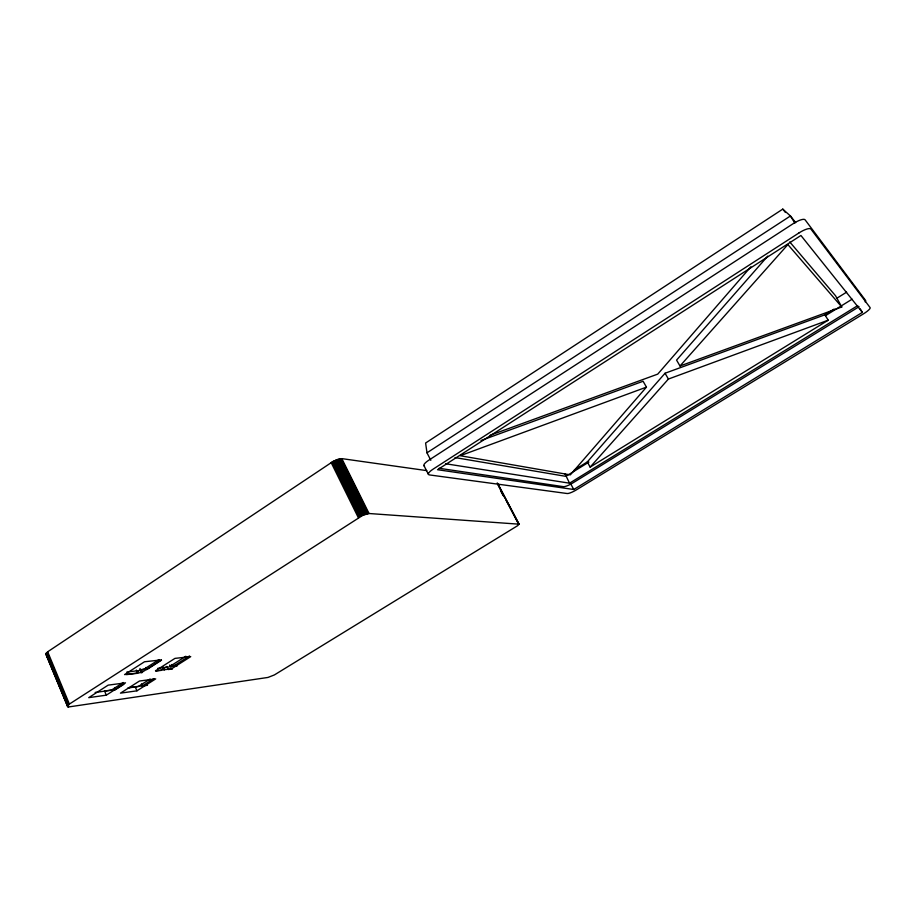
<?xml version="1.0" encoding="UTF-8"?>
<svg xmlns="http://www.w3.org/2000/svg" width="916" height="916" viewBox="0 0 916 916"><rect width="100%" height="100%" fill="white"/><g stroke="black" fill="none" stroke-linecap="round" stroke-linejoin="round"><path stroke-width="1.37" d="M518.937 524.17L369.045 513.51L362.942 515.227L69.387 704.072L67.463 706.488L69.124 706.877L267.964 677.439L274.365 674.943L517.666 525.658L518.937 524.17L497.251 482.904M46.945 654.917L45.892 653.726L48.456 651.265L333.367 461.24L338.027 459.363L342.55 458.721L426.799 470.629M646.456 387.136L570.325 474.877L460.221 455.721L646.456 387.136L643.101 381.262L481.003 440.516M750.891 266.762L657.745 374.117L490.129 435.272M574.343 469.954L587.305 461.927L665.062 373.236L824.892 314.818L834.178 309.058M767.745 256.102L676.569 360.103L679.993 365.999L841.781 306.975L835.564 295.799L789.741 241.927M587.305 461.927L590.144 467.126L668.405 379.052L828.213 320.188L824.892 314.818M679.993 365.999L787.886 244.572L841.781 306.975M795.695 222.691L790.428 215.97L782.779 209.111L425.608 443.023L426.982 452.825L430.829 460.301M426.982 452.825L790.428 215.97L794.722 222.851M137.343 671.6L139.45 670.249M123.271 682.523L111.225 690.252L95.138 692.45M159.029 659.6L142.553 670.157L126.843 672.046M106.313 695.164L125.503 682.855L108.18 685.134L88.737 697.649L106.313 695.164L104.619 691.156M141.694 672.493L161.353 659.898L144.488 661.776L124.576 674.588L141.694 672.493L139.953 668.462M123.786 684.344L115.462 689.668L114.569 687.561M147.842 668.932L161.548 660.15M162.006 669.516L165.624 667.214M150.087 679.019L138.293 686.542L128.068 687.939M185.856 656.257L168.991 666.997L157.724 668.348M141.407 683.943L142.289 685.992L153.945 678.584M171.99 664.466L172.895 666.527L189.543 655.936M136.931 690.824L155.697 678.893L139.472 681.023L120.477 693.149L136.931 690.824L135.259 686.954M171.51 668.84L190.711 656.635L174.945 658.386L155.491 670.798L171.51 668.84L169.804 664.947M836.949 298.169L846.647 292.147M588.896 462.088L565.848 476.354L455.034 457.576M825.43 315.711L852.109 299.189M590.144 467.126L828.213 320.188M445.565 463.748L569.557 483.19L857.788 305.566M859.071 306.7L572.672 483.041A7.992 1.683 -28.3 0 1 563.489 486.671L439.108 468.282M862.391 312.379L800.928 235.481L437.527 469.713L573.771 489.499L862.391 312.379L860.147 308.795M142.289 685.992L147.51 685.271M104.39 691.019L115.725 689.462M128.48 687.71L144.064 685.58M126.557 674.623L137.721 673.26L136.347 670.065M155.869 671.039L161.456 670.352M172.403 669.012L168.178 669.527L166.826 666.447M141.911 669.401L147.51 668.737M169.643 666.104L175.288 665.44M172.895 666.527L177.063 666.024M782.779 209.111L785.413 212.455M665.062 373.236L668.405 379.052M570.05 482.629L573.771 489.499M569.557 483.19L564.943 473.698M498.121 484.289L518.971 523.918M498.132 485.217L504.796 497.88M506.124 500.411L518.788 524.467M500.537 490.655L503.205 495.716M423.913 465.546L428.402 474.305M341.851 458.676L369.045 513.51M341.038 458.721L368.243 513.601M340.122 458.847L367.327 513.773M339.115 459.065L366.331 514.025M338.027 459.363L365.255 514.357M336.893 459.729L364.11 514.758M335.725 460.175L362.942 515.227M334.546 460.679L361.751 515.754M333.367 461.24L360.56 516.326M332.21 461.847L359.393 516.933M331.111 462.477L358.282 517.574M162.899 666.905L164.262 670.008M145.781 667.546L146.697 669.665M140.503 669.573L141.877 672.745M47.689 651.814L69.387 704.072M47.037 652.341L68.711 704.587M46.51 652.845L68.173 705.068M48.559 658.822L50.174 662.715M57.719 680.909L59.334 684.802M66.879 702.984L68.494 706.889M46.121 653.303L67.773 705.503M46.441 654.814L68.013 706.82M45.892 653.726L67.521 705.893M45.8 654.093L67.669 706.694M424.474 466.061A10.202 2.759 -27.2 0 1 428.665 460.29L793.13 223.699A11.816 3.24 -32.5 0 1 805.107 219.829L865.609 300.471A9.046 1.889 -31.3 0 1 865.151 301.868M798.924 232.973L433.199 469.084A10.213 2.691 -27.2 0 0 429.455 474.923L567.199 493.529A8.004 1.637 -28.3 0 0 576.382 489.877L863.536 313.81A9.057 1.843 -31.2 0 0 870.12 307.627L810.9 229.046A11.839 3.172 -32.4 0 0 798.924 232.973"/></g></svg>
